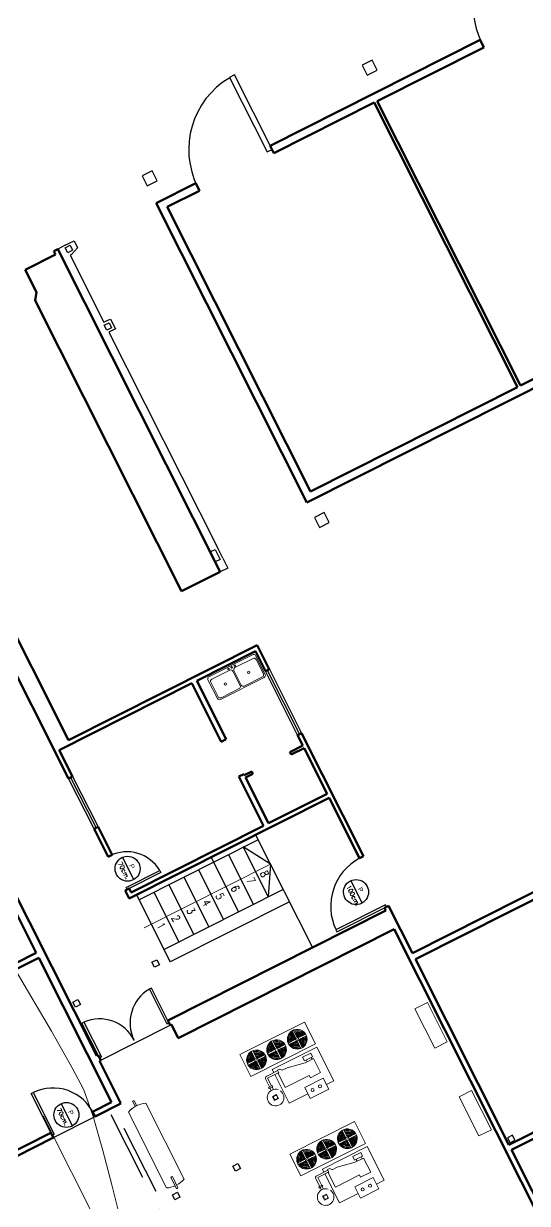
# Model space of a CAD drawing. Header units: inches. Extents: x 725.5 to 800.4, y -655.3 to -591.9.
# Drawn here: x 758.506 to 760.293, y -640.781 to -636.598 of the extents above; entities that cross this region are included whole.
import ezdxf

# ---------------------------------------------------------------- set-up
doc = ezdxf.new("R2010")
doc.units = ezdxf.units.IN
doc.header["$MEASUREMENT"] = 0
doc.linetypes.add('CONTINUA', pattern=[0])
doc.linetypes.add('HIDDEN', pattern=[0.375, 0.25, -0.125])
for name, color, linetype in [('023_MUROS_2', 7, 'Continuous'), ('A_TEXTOLOCAL', 3, 'Continuous'), ('cimentacion', 2, 'Continuous'), ('VENTANAS', 42, 'Continuous')]:
    doc.layers.add(name, color=color, linetype=linetype)
for name, color, linetype, lineweight in [('06 textos y cotas', 4, 'Continuous', 15), ('ACHUTECH', 24, 'Continuous', 18), ('muebles', 7, 'Continuous', 18)]:
    doc.layers.add(name, color=color, linetype=linetype, lineweight=lineweight)
doc.styles.add('18', font='Romans.shx', dxfattribs={"width": 0.8, "height": 18})
doc.styles.add('ROMANS', font='romans')
doc.styles.get("Standard").update_dxf_attribs({"font": 'isocp2.shx'})

# ---------------------------------------------------------------- blocks, each defined once
blk = doc.blocks.new('A$C19842F56')
at = {"layer": 'A_TEXTOLOCAL', "color": 7, "lineweight": 30}
for p, q in [((0, 0), (0, 0.1)), ((0, 0.1), (0.1, 0.1)), ((0.1, 0.1), (0.1, 0)), ((0.1, 0), (0, 0))]:
    blk.add_line(p, q, dxfattribs=at)
blk = doc.blocks.new('fre-6')
at = {"layer": 'muebles', "lineweight": 0}
for p, q in [((44.267, 66.995), (44.267, 66.52)), ((44.297, 66.965), (44.297, 66.6)), ((44.317, 67.045), (45.417, 67.045)), ((44.347, 67.015), (44.802, 67.015)), ((44.852, 66.965), (44.852, 66.6)), ((44.882, 66.965), (44.882, 66.6)), ((44.932, 67.015), (45.387, 67.015)), ((45.437, 66.965), (45.437, 66.6)), ((45.467, 66.995), (45.467, 66.52)), ((45.417, 66.47), (44.317, 66.47)), ((44.802, 66.55), (44.347, 66.55)), ((45.387, 66.55), (44.932, 66.55))]:
    blk.add_line(p, q, dxfattribs=at)
for centre, radius in [((44.575, 66.783), 0.0246), ((45.16, 66.783), 0.0246), ((44.787, 66.513), 0.0168), ((44.867, 66.513), 0.0168), ((44.947, 66.513), 0.0168)]:
    blk.add_circle(centre, radius, dxfattribs=at)
for centre, start, end in [((44.317, 66.995), 90, 180), ((44.347, 66.965), 90, 180), ((44.802, 66.965), 0, 90), ((44.932, 66.965), 90, 180), ((45.387, 66.965), 0, 90), ((45.417, 66.995), 0, 90), ((44.347, 66.6), 180, 270), ((44.802, 66.6), 270, 0), ((44.932, 66.6), 180, 270), ((45.387, 66.6), 270, 0), ((44.317, 66.52), 180, 270), ((45.417, 66.52), 270, 0)]:
    blk.add_arc(centre, 0.05, start, end, dxfattribs=at)

msp = doc.modelspace()

# ---------------------------------------------------------------- linework, layer by layer
at = {"color": 7}
for p, q in [((758.6535, -637.3842), (758.6675, -637.3771)), ((758.6675, -637.3771), (758.6851, -637.3683)), ((758.6851, -637.3683), (758.6976, -637.3929)), ((758.6535, -637.3842), (758.627, -637.3975)), ((758.676, -637.4168), (758.6711, -637.4193)), ((758.6711, -637.4193), (758.7909, -637.6571)), ((758.6976, -637.3929), (758.676, -637.4168)), ((758.7909, -637.6571), (758.805, -637.65)), ((758.805, -637.65), (758.8138, -637.6456)), ((758.8138, -637.6456), (758.8315, -637.6808)), ((758.8315, -637.6808), (758.8087, -637.6923)), ((758.8087, -637.6923), (759.1945, -638.4581)), ((759.1857, -638.4625), (759.2034, -638.4977)), ((759.2122, -638.4933), (759.1945, -638.4581)), ((759.1858, -638.5066), (759.1681, -638.4714)), ((759.2122, -638.4933), (759.2299, -638.5285)), ((759.2299, -638.5285), (759.2035, -638.5418)), ((759.4777, -639.121), (759.3588, -638.8851)), ((759.3729, -638.878), (759.4918, -639.1139)), ((758.7558, -639.4538), (758.6654, -639.2743)), ((758.6794, -639.2672), (758.7699, -639.4467)), ((759.3289, -639.4741), (759.5302, -639.8737)), ((759.3378, -639.4917), (758.9153, -639.7046)), ((758.8964, -639.6331), (758.8567, -639.5542)), ((759.1708, -639.5538), (759.1797, -639.5714)), ((759.2321, -639.5449), (759.3208, -639.721)), ((759.3818, -639.579), (759.2846, -639.5176)), ((759.285, -639.5183), (759.3736, -639.6944)), ((759.1265, -639.5981), (759.2152, -639.7742)), ((759.1793, -639.5715), (759.268, -639.7476)), ((759.3818, -639.579), (759.3733, -639.6936)), ((759.0737, -639.6247), (759.1624, -639.8008)), ((759.7065, -639.716), (759.6668, -639.637)), ((758.9681, -639.678), (759.0568, -639.854)), ((759.4265, -639.6678), (759.004, -639.8806)), ((759.0209, -639.6514), (759.1096, -639.8274)), ((758.9064, -639.687), (759.0261, -639.9246)), ((759.4486, -639.7118), (759.0261, -639.9246)), ((758.7795, -640.274), (759.0259, -640.1499)), ((758.6796, -640.5061), (758.6398, -640.4271)), ((758.6119, -640.5483), (758.7598, -640.4738))]:
    msp.add_line(p, q, dxfattribs=at)
for centre, radius, start, end in [((760.3959, -636.5362), 0.2957, 120.5617, 206.7392), ((759.3872, -637.0444), 0.2957, 120.5617, 206.7392), ((758.8728, -639.6686), 0.134, 30.1114, 116.7392), ((759.7881, -639.7284), 0.1932, 117.9083, 205.57), ((759.0215, -640.1411), 0.138, 120.015, 206.7392), ((758.775, -640.2652), 0.138, 26.7392, 113.4633), ((758.6097, -640.5328), 0.1607, 24.9816, 115.7023)]:
    msp.add_arc(centre, radius, start, end, dxfattribs=at)
for centre in [(758.8747, -639.5947), (759.6848, -639.6776), (758.6578, -640.4676)]:
    msp.add_ellipse(centre, major_axis=(0.0421, -0.0139), ratio=1, start_param=5.502992481792901, end_param=11.78617778897248, dxfattribs=at)
at = {"layer": '023_MUROS_2', "color": 7, "lineweight": 50}
for p, q in [((760.1252, -636.656), (759.3805, -637.0312)), ((760.1385, -636.6824), (760.1252, -636.656)), ((759.76, -636.8731), (760.1385, -636.6824)), ((759.3938, -637.0576), (759.7494, -636.8784)), ((759.7494, -636.8784), (760.2576, -637.8871)), ((760.2682, -637.8818), (759.76, -636.8731)), ((757.4938, -636.9488), (758.6654, -639.2743)), ((759.3805, -637.0312), (759.3938, -637.0576)), ((759.1165, -637.1642), (758.9756, -637.2352)), ((759.1298, -637.1906), (759.1165, -637.1642)), ((759.5104, -638.2967), (761.7391, -637.1739)), ((759.0154, -637.2483), (759.1298, -637.1906)), ((758.9756, -637.2352), (759.5104, -638.2967)), ((759.5235, -638.257), (759.0154, -637.2483)), ((758.6192, -637.417), (758.5118, -637.4711)), ((758.613, -637.4046), (758.627, -637.3975)), ((758.613, -637.4046), (758.6192, -637.417)), ((758.627, -637.3975), (759.2035, -638.5418)), ((758.5118, -637.4711), (758.5517, -637.5503)), ((758.5517, -637.5503), (758.5465, -637.5794)), ((760.997, -637.5146), (760.2682, -637.8818)), ((758.5465, -637.5794), (759.0662, -638.611)), ((758.014, -637.8455), (758.6658, -639.1394)), ((760.2576, -637.8871), (759.5235, -638.257)), ((759.0662, -638.611), (759.2035, -638.5418)), ((758.6658, -639.1394), (759.3348, -638.8023)), ((759.3348, -638.8023), (759.3774, -638.8868)), ((759.1201, -638.9282), (759.3278, -638.8235)), ((759.3278, -638.8235), (759.3633, -638.8939)), ((759.3633, -638.8939), (759.3774, -638.8868)), ((759.1201, -638.9282), (759.2247, -639.1359)), ((758.6324, -639.1739), (759.1025, -638.9371)), ((759.1025, -638.9371), (759.2071, -639.1448)), ((759.2071, -639.1448), (759.2247, -639.1359)), ((759.4918, -639.1139), (759.4777, -639.121)), ((759.4777, -639.121), (759.4963, -639.158)), ((759.4918, -639.1139), (759.7117, -639.5505)), ((758.6324, -639.1739), (758.6794, -639.2672)), ((759.4963, -639.158), (759.4505, -639.1811)), ((759.4505, -639.1811), (759.455, -639.1899)), ((759.5007, -639.1668), (759.455, -639.1899)), ((759.5007, -639.1668), (759.5823, -639.3288)), ((759.2692, -639.268), (759.2868, -639.2591)), ((759.2868, -639.2591), (759.2886, -639.2627)), ((759.315, -639.2494), (759.2886, -639.2627)), ((759.3194, -639.2582), (759.293, -639.2715)), ((759.315, -639.2494), (759.3194, -639.2582)), ((758.6794, -639.2672), (758.6654, -639.2743)), ((759.2692, -639.268), (759.357, -639.4423)), ((759.293, -639.2715), (759.3746, -639.4334)), ((759.5894, -639.3428), (758.88, -639.7003)), ((759.5823, -639.3288), (759.3746, -639.4334)), ((759.5894, -639.3428), (759.6976, -639.5576)), ((759.8847, -639.8938), (760.8967, -639.3839)), ((760.9074, -639.405), (759.8953, -639.9149)), ((758.7699, -639.4467), (758.7558, -639.4538)), ((758.7558, -639.4538), (758.8055, -639.5524)), ((758.7699, -639.4467), (758.8196, -639.5453)), ((759.357, -639.4423), (758.887, -639.6791)), ((758.8196, -639.5453), (758.8055, -639.5524)), ((759.7117, -639.5505), (759.6976, -639.5576)), ((758.4223, -639.6373), (758.5509, -639.8926)), ((758.4469, -639.6249), (758.7662, -640.2586)), ((758.8799, -639.665), (758.8658, -639.6721)), ((758.8658, -639.6721), (758.88, -639.7003)), ((758.8799, -639.665), (758.887, -639.6791)), ((759.0171, -640.1323), (759.7908, -639.7425)), ((759.7863, -639.7337), (759.8004, -639.7266)), ((759.7908, -639.7425), (759.7863, -639.7337)), ((759.8004, -639.7266), (759.8847, -639.8938)), ((759.8201, -639.8094), (759.0543, -640.1952)), ((761.4821, -643.1084), (759.8201, -639.8094)), ((758.5509, -639.8926), (758.1372, -640.101)), ((758.5597, -639.9102), (758.1637, -640.1097)), ((758.5597, -639.9102), (758.8178, -640.4224)), ((759.8953, -639.9149), (760.227, -640.5733)), ((760.227, -640.5733), (761.3817, -639.9916)), ((761.3905, -640.0092), (760.2359, -640.5909)), ((759.0259, -640.1499), (759.0171, -640.1323)), ((759.0303, -640.1476), (759.0259, -640.1499)), ((759.0543, -640.1952), (759.0303, -640.1476)), ((758.7662, -640.2586), (758.7706, -640.2564)), ((758.7795, -640.274), (758.7706, -640.2564)), ((758.7751, -640.2762), (758.7795, -640.274)), ((758.7751, -640.2762), (758.8514, -640.4276)), ((758.8178, -640.4224), (758.7509, -640.4562)), ((758.8514, -640.4276), (758.7598, -640.4738)), ((758.7509, -640.4562), (758.7598, -640.4738)), ((758.6119, -640.5483), (758.413, -640.6485)), ((758.6031, -640.5307), (758.4217, -640.622)), ((758.6031, -640.5307), (758.6119, -640.5483)), ((760.2359, -640.5909), (762.4549, -644.9955))]:
    msp.add_line(p, q, dxfattribs=at)
at = {"layer": '06 textos y cotas', "color": 7, "linetype": 'HIDDEN', "lineweight": -3}
for p, q in [((759.6037, -642.0299), (758.8079, -640.4495)), ((760.1562, -643.0833), (758.8255, -640.4407))]:
    msp.add_line(p, q, dxfattribs=at)
at = {"layer": 'A_TEXTOLOCAL', "color": 7, "lineweight": 30}
for p, q in [((759.7419, -636.7277), (759.7067, -636.7454)), ((759.7067, -636.7454), (759.7245, -636.7806)), ((759.7597, -636.7629), (759.7419, -636.7277)), ((759.2542, -636.7803), (759.2366, -636.7892)), ((759.2366, -636.7892), (759.3696, -637.0532)), ((759.3872, -637.0444), (759.2542, -636.7803)), ((759.7245, -636.7806), (759.7597, -636.7629)), ((759.3696, -637.0532), (759.3872, -637.0444)), ((758.9621, -637.1206), (758.9269, -637.1383)), ((758.9798, -637.1558), (758.9621, -637.1206)), ((758.9269, -637.1383), (758.9446, -637.1735)), ((758.9446, -637.1735), (758.9798, -637.1558)), ((758.6535, -637.3931), (758.6711, -637.3842)), ((758.6623, -637.4107), (758.6535, -637.3931)), ((758.68, -637.4018), (758.6623, -637.4107)), ((758.6711, -637.3842), (758.68, -637.4018)), ((758.7918, -637.6677), (758.8094, -637.6588)), ((758.8007, -637.6853), (758.7918, -637.6677)), ((758.8094, -637.6588), (758.8183, -637.6764)), ((758.8183, -637.6764), (758.8007, -637.6853)), ((759.5723, -638.3318), (759.5371, -638.3495)), ((759.59, -638.367), (759.5723, -638.3318)), ((759.5371, -638.3495), (759.5548, -638.3847)), ((759.5548, -638.3847), (759.59, -638.367)), ((759.1681, -638.4714), (759.1857, -638.4625)), ((759.2034, -638.4977), (759.1858, -638.5066)), ((759.3703, -638.8904), (759.4847, -639.1175)), ((758.6724, -639.2707), (758.7629, -639.4503)), ((758.8693, -639.6615), (758.989, -639.6012)), ((758.9926, -639.6082), (758.8728, -639.6686)), ((758.989, -639.6012), (758.9926, -639.6082)), ((758.8728, -639.6686), (758.8693, -639.6615)), ((759.7898, -639.7231), (759.6138, -639.8118)), ((759.7934, -639.7301), (759.7898, -639.7231)), ((759.6173, -639.8188), (759.7934, -639.7301)), ((759.6138, -639.8118), (759.6173, -639.8188)), ((758.9609, -639.9266), (758.9785, -639.9177)), ((758.9698, -639.9442), (758.9609, -639.9266)), ((758.9785, -639.9177), (758.9874, -639.9353)), ((758.9874, -639.9353), (758.9698, -639.9442)), ((758.9594, -640.0178), (758.9524, -640.0214)), ((759.0215, -640.1411), (758.9594, -640.0178)), ((758.681, -640.0676), (758.6986, -640.0587)), ((758.6986, -640.0587), (758.7075, -640.0763)), ((758.9524, -640.0214), (759.0145, -640.1446)), ((758.6899, -640.0852), (758.681, -640.0676)), ((758.7075, -640.0763), (758.6899, -640.0852)), ((758.713, -640.142), (758.72, -640.1384)), ((758.775, -640.2652), (758.713, -640.142)), ((758.72, -640.1384), (758.7821, -640.2617)), ((759.0145, -640.1446), (759.0215, -640.1411)), ((758.7821, -640.2617), (758.775, -640.2652)), ((758.533, -640.3916), (758.54, -640.388)), ((758.6075, -640.5395), (758.533, -640.3916)), ((758.54, -640.388), (758.6145, -640.5359)), ((758.6145, -640.5359), (758.6075, -640.5395)), ((760.2396, -640.5397), (760.222, -640.5486)), ((760.222, -640.5486), (760.2309, -640.5662)), ((760.2309, -640.5662), (760.2485, -640.5573)), ((760.2485, -640.5573), (760.2396, -640.5397)), ((759.0339, -640.7507), (759.0515, -640.7418)), ((759.0603, -640.7594), (759.0427, -640.7683)), ((759.0515, -640.7418), (759.0603, -640.7594))]:
    msp.add_line(p, q, dxfattribs=at)
at = {"layer": 'ACHUTECH', "color": 7, "linetype": 'CONTINUA', "lineweight": 13, "ltscale": 500}
for p, q in [((759.3818, -639.579), (758.9337, -639.8048)), ((759.8938, -640.0917), (759.9378, -640.0695)), ((759.9638, -640.2307), (759.8938, -640.0917)), ((759.9378, -640.0695), (760.0078, -640.2086)), ((759.2728, -640.2538), (759.5016, -640.1385)), ((759.5016, -640.1385), (759.5407, -640.216)), ((759.4714, -640.1967), (759.4578, -640.1697)), ((759.4767, -640.1941), (759.4631, -640.167)), ((759.5064, -640.1814), (759.4796, -640.1949)), ((759.3118, -640.3312), (759.5407, -640.216)), ((759.398, -640.2337), (759.3844, -640.2067)), ((759.5462, -640.227), (759.3878, -640.3068)), ((759.4033, -640.231), (759.3897, -640.204)), ((759.433, -640.2184), (759.4062, -640.2319)), ((759.4356, -640.2237), (759.4089, -640.2372)), ((759.4708, -640.1994), (759.444, -640.2128)), ((759.4735, -640.2046), (759.4468, -640.2181)), ((759.4699, -640.1975), (759.4787, -640.1931)), ((759.4743, -640.2063), (759.4699, -640.1975)), ((759.4831, -640.2019), (759.4743, -640.2063)), ((759.4894, -640.2319), (759.4761, -640.2054)), ((759.4787, -640.1931), (759.4831, -640.2019)), ((759.4947, -640.2293), (759.4813, -640.2028)), ((759.509, -640.1867), (759.4823, -640.2002)), ((759.6065, -640.3467), (759.5462, -640.227)), ((759.5559, -640.1945), (759.5559, -640.1945)), ((760.0078, -640.2086), (759.9638, -640.2307)), ((759.3118, -640.3312), (759.2728, -640.2538)), ((759.3269, -640.2695), (759.3133, -640.2426)), ((759.3322, -640.2669), (759.3185, -640.2399)), ((759.3253, -640.2703), (759.3341, -640.2659)), ((759.3341, -640.2659), (759.3386, -640.2747)), ((759.3618, -640.2543), (759.3351, -640.2677)), ((759.3644, -640.2596), (759.3377, -640.273)), ((759.3974, -640.2363), (759.3707, -640.2498)), ((759.4001, -640.2416), (759.3734, -640.2551)), ((759.3965, -640.2345), (759.4053, -640.23)), ((759.4009, -640.2433), (759.3965, -640.2345)), ((759.4097, -640.2388), (759.4009, -640.2433)), ((759.416, -640.2689), (759.4027, -640.2424)), ((759.4053, -640.23), (759.4097, -640.2388)), ((759.4213, -640.2662), (759.408, -640.2397)), ((759.4956, -640.2629), (759.5242, -640.2485)), ((759.502, -640.2756), (759.4956, -640.2629)), ((759.5306, -640.2612), (759.502, -640.2756)), ((759.5042, -640.283), (759.5342, -640.2679)), ((759.5242, -640.2485), (759.5306, -640.2612)), ((759.5257, -640.2636), (759.5291, -640.2704)), ((759.5593, -640.3177), (759.5342, -640.2679)), ((759.3263, -640.2722), (759.2995, -640.2857)), ((759.3289, -640.2775), (759.3022, -640.2909)), ((759.3298, -640.2791), (759.3253, -640.2703)), ((759.3386, -640.2747), (759.3298, -640.2791)), ((759.3449, -640.3047), (759.3315, -640.2782)), ((759.3501, -640.3021), (759.3368, -640.2756)), ((759.4074, -640.3107), (759.3681, -640.3305)), ((759.3878, -640.3068), (759.3933, -640.3178)), ((759.4066, -640.3091), (759.4141, -640.3053)), ((759.4112, -640.3183), (759.4066, -640.3091)), ((759.4141, -640.3053), (759.4224, -640.3095)), ((759.4224, -640.3095), (759.4402, -640.3005)), ((759.4402, -640.3005), (759.5042, -640.283)), ((759.508, -640.2725), (759.5114, -640.2793)), ((759.3783, -640.3686), (759.3648, -640.3419)), ((759.3715, -640.3371), (759.4107, -640.3173)), ((759.3855, -640.3649), (759.3715, -640.3371)), ((759.3966, -640.3244), (759.4481, -640.4265)), ((759.4083, -640.3198), (759.4112, -640.3183)), ((759.4083, -640.3198), (759.434, -640.3707)), ((759.434, -640.3707), (759.5191, -640.3278)), ((759.568, -640.3372), (759.5028, -640.37)), ((759.5191, -640.3278), (759.5231, -640.3359)), ((759.5231, -640.3359), (759.5593, -640.3177)), ((759.568, -640.3372), (759.588, -640.3769)), ((759.5796, -640.3603), (759.6065, -640.3467)), ((759.3879, -640.3638), (759.3747, -640.3704)), ((759.3747, -640.3704), (759.3768, -640.3744)), ((759.3768, -640.3744), (759.3803, -640.3726)), ((759.3875, -640.369), (759.3803, -640.3726)), ((759.3803, -640.3726), (759.3845, -640.3808)), ((759.3875, -640.369), (759.3899, -640.3677)), ((759.3919, -640.3777), (759.3875, -640.369)), ((759.3899, -640.3677), (759.3879, -640.3638)), ((759.4481, -640.4265), (759.5145, -640.3931)), ((759.5028, -640.37), (759.5228, -640.4097)), ((759.588, -640.3769), (759.5228, -640.4097)), ((760.0507, -640.4033), (760.0947, -640.3811)), ((760.0947, -640.3811), (760.1648, -640.5202)), ((758.8929, -640.4206), (758.9016, -640.4378)), ((758.8982, -640.4179), (758.9071, -640.4356)), ((758.9393, -640.4264), (759.075, -640.6957)), ((759.403, -640.3957), (759.3886, -640.403)), ((759.3886, -640.403), (759.3957, -640.417)), ((759.3957, -640.417), (759.4101, -640.4098)), ((759.4101, -640.4098), (759.403, -640.3957)), ((760.1208, -640.5423), (760.0507, -640.4033)), ((759.6469, -642.5982), (758.5751, -640.4707)), ((759.0133, -640.7266), (758.8778, -640.4575)), ((759.4505, -640.6065), (759.6793, -640.4912)), ((759.6544, -640.5467), (759.6408, -640.5197)), ((759.6793, -640.4912), (759.7183, -640.5686)), ((760.1648, -640.5202), (760.1208, -640.5423)), ((759.5757, -640.5864), (759.5621, -640.5594)), ((759.581, -640.5837), (759.5674, -640.5567)), ((759.6485, -640.552), (759.6217, -640.5655)), ((759.6512, -640.5573), (759.6244, -640.5708)), ((759.6491, -640.5494), (759.6355, -640.5224)), ((759.6476, -640.5502), (759.6564, -640.5457)), ((759.652, -640.559), (759.6476, -640.5502)), ((759.6608, -640.5545), (759.652, -640.559)), ((759.6671, -640.5846), (759.6537, -640.5581)), ((759.6564, -640.5457), (759.6608, -640.5545)), ((759.6841, -640.5341), (759.6573, -640.5476)), ((759.6724, -640.5819), (759.659, -640.5554)), ((759.6867, -640.5394), (759.66, -640.5529)), ((759.7336, -640.5471), (759.7336, -640.5471)), ((759.4895, -640.6839), (759.7183, -640.5686)), ((759.5046, -640.6222), (759.491, -640.5952)), ((759.5098, -640.6196), (759.4962, -640.5925)), ((759.5751, -640.589), (759.5483, -640.6025)), ((759.5778, -640.5943), (759.5511, -640.6077)), ((759.7239, -640.5797), (759.5655, -640.6595)), ((759.5742, -640.5871), (759.583, -640.5827)), ((759.5786, -640.5959), (759.5742, -640.5871)), ((759.5874, -640.5915), (759.5786, -640.5959)), ((759.5937, -640.6216), (759.5804, -640.5951)), ((759.583, -640.5827), (759.5874, -640.5915)), ((759.6107, -640.5711), (759.5839, -640.5846)), ((759.599, -640.6189), (759.5856, -640.5924)), ((759.6133, -640.5764), (759.5866, -640.5898)), ((759.6733, -640.6156), (759.7019, -640.6012)), ((759.7019, -640.6012), (759.7082, -640.6138)), ((759.7842, -640.6994), (759.7239, -640.5797)), ((760.2359, -640.5909), (760.2676, -640.6539)), ((759.4895, -640.6839), (759.4505, -640.6065)), ((759.5039, -640.6248), (759.4772, -640.6383)), ((759.5066, -640.6301), (759.4799, -640.6436)), ((759.503, -640.623), (759.5118, -640.6186)), ((759.5074, -640.6318), (759.503, -640.623)), ((759.5162, -640.6274), (759.5074, -640.6318)), ((759.5225, -640.6574), (759.5092, -640.6309)), ((759.5118, -640.6186), (759.5162, -640.6274)), ((759.5395, -640.6069), (759.5127, -640.6204)), ((759.5278, -640.6548), (759.5145, -640.6283)), ((759.5421, -640.6122), (759.5154, -640.6257)), ((759.6179, -640.6531), (759.6819, -640.6356)), ((759.6797, -640.6282), (759.6733, -640.6156)), ((759.7082, -640.6138), (759.6797, -640.6282)), ((759.6819, -640.6356), (759.7118, -640.6205)), ((759.6857, -640.6252), (759.6891, -640.632)), ((759.7034, -640.6163), (759.7068, -640.6231)), ((759.737, -640.6704), (759.7118, -640.6205)), ((759.0336, -640.6866), (759.0534, -640.726)), ((759.5851, -640.6634), (759.5458, -640.6832)), ((759.5492, -640.6898), (759.5884, -640.67)), ((759.5655, -640.6595), (759.571, -640.6705)), ((759.5743, -640.6771), (759.6258, -640.7792)), ((759.5842, -640.6618), (759.5918, -640.658)), ((759.5889, -640.671), (759.5842, -640.6618)), ((759.586, -640.6725), (759.5889, -640.671)), ((759.586, -640.6725), (759.6117, -640.7234)), ((759.5918, -640.658), (759.6, -640.6621)), ((759.6, -640.6621), (759.6179, -640.6531)), ((759.6117, -640.7234), (759.6967, -640.6805)), ((759.6967, -640.6805), (759.7008, -640.6886)), ((759.7008, -640.6886), (759.737, -640.6704)), ((759.0481, -640.7286), (759.0283, -640.6893)), ((759.0492, -640.7163), (759.0487, -640.7166)), ((759.556, -640.7213), (759.5425, -640.6946)), ((759.5632, -640.7176), (759.5492, -640.6898)), ((759.5656, -640.7164), (759.5524, -640.7231)), ((759.5524, -640.7231), (759.5544, -640.727)), ((759.5544, -640.727), (759.558, -640.7252)), ((759.5652, -640.7216), (759.558, -640.7252)), ((759.558, -640.7252), (759.5621, -640.7335)), ((759.5652, -640.7216), (759.5676, -640.7204)), ((759.5696, -640.7304), (759.5652, -640.7216)), ((759.5676, -640.7204), (759.5656, -640.7164)), ((759.7456, -640.6899), (759.6805, -640.7227)), ((759.6805, -640.7227), (759.7005, -640.7624)), ((759.7656, -640.7296), (759.7005, -640.7624)), ((759.7456, -640.6899), (759.7656, -640.7296)), ((759.7573, -640.713), (759.7842, -640.6994)), ((759.5807, -640.7484), (759.5663, -640.7556)), ((759.5663, -640.7556), (759.5734, -640.7697)), ((759.5734, -640.7697), (759.5878, -640.7625)), ((759.5878, -640.7625), (759.5807, -640.7484)), ((759.6258, -640.7792), (759.6921, -640.7458))]:
    msp.add_line(p, q, dxfattribs=at)
at = {"layer": 'ACHUTECH', "color": 7, "linetype": 'CONTINUA', "lineweight": 13, "ltscale": 500, "elevation": 6.3078}
msp.add_lwpolyline([(758.8429, -640.8105), (758.8191, -640.7154), (758.7874, -640.5944), (758.7524, -640.4735), (758.7191, -640.379), (758.6788, -640.3009), (758.6046, -640.1703), (758.5085, -640.0063), (758.4026, -639.828)], dxfattribs=at)
at = {"layer": 'ACHUTECH', "color": 7, "linetype": 'CONTINUA', "lineweight": 13, "ltscale": 500}
for centre, radius in [((759.4761, -640.1999), 0.00034), ((759.4027, -640.2369), 0.00034), ((759.3316, -640.2727), 0.00034), ((759.5306, -640.3795), 0.00532), ((759.5569, -640.3662), 0.00532), ((759.3996, -640.4062), 0.00709), ((759.6538, -640.5526), 0.00034), ((759.5804, -640.5896), 0.00034), ((759.5092, -640.6254), 0.00034), ((759.7082, -640.7321), 0.00532), ((759.7346, -640.7189), 0.00532), ((759.5772, -640.7589), 0.00709)]:
    msp.add_circle(centre, radius, dxfattribs=at)
for centre, radius, start, end in [((759.4764, -640.1994), 0.035, 121.9903, 202.526), ((759.4763, -640.1996), 0.032, 122.2028, 201.8582), ((759.4761, -640.1999), 0.0286, 122.2504, 200.9642), ((759.4761, -640.1999), 0.0252, 122.9915, 200.1874), ((759.4761, -640.1999), 0.0227, 123.6849, 199.4604), ((759.4761, -640.1999), 0.0203, 124.4962, 198.6098), ((759.4764, -640.1994), 0.035, 21.2599, 121.9903), ((759.4761, -640.1999), 0.0176, 125.7371, 197.3083), ((759.4763, -640.1996), 0.032, 31.6201, 111.6129), ((759.4761, -640.1999), 0.0286, 32.5141, 110.3761), ((759.4761, -640.1999), 0.0252, 33.2909, 109.5195), ((759.4761, -640.1999), 0.0227, 34.0179, 108.7175), ((759.4761, -640.1999), 0.0203, 34.8685, 107.7787), ((759.4761, -640.1999), 0.0176, 36.17, 106.3415), ((759.4761, -640.1999), 0.0141, 38.5011, 103.7644), ((759.403, -640.2364), 0.035, 121.9903, 202.526), ((759.4029, -640.2366), 0.032, 122.2028, 201.8582), ((759.4027, -640.2369), 0.0286, 122.2504, 200.9642), ((759.4027, -640.2369), 0.0252, 122.9915, 200.1874), ((759.4027, -640.2369), 0.0227, 123.6849, 199.4604), ((759.4027, -640.2369), 0.0203, 124.4962, 198.6098), ((759.403, -640.2364), 0.035, 21.2599, 121.9903), ((759.4027, -640.2369), 0.0176, 125.7371, 197.3083), ((759.4027, -640.2369), 0.0141, 127.9586, 194.9772), ((759.4029, -640.2366), 0.032, 31.6201, 111.6129), ((759.4027, -640.2369), 0.0115, 130.4935, 192.315), ((759.4027, -640.2369), 0.0286, 32.5141, 110.3761), ((759.4027, -640.2369), 0.0252, 33.2909, 109.5195), ((759.4027, -640.2369), 0.0227, 34.0179, 108.7175), ((759.4027, -640.2369), 0.0203, 34.8685, 107.7787), ((759.4027, -640.2369), 0.0176, 36.17, 106.3415), ((759.4027, -640.2369), 0.0141, 38.5011, 103.7644), ((759.4027, -640.2369), 0.0115, 41.1633, 100.815), ((759.4027, -640.2369), 0.00917, 45.0097, 96.5388), ((759.403, -640.2364), 0.035, 291.8586, 21.2599), ((759.4027, -640.2369), 0.0286, 303.5572, 20.6401), ((759.4029, -640.2366), 0.032, 302.2704, 21.0299), ((759.4764, -640.1994), 0.035, 202.526, 291.8586), ((759.4763, -640.1996), 0.032, 212.4484, 291.6804), ((759.4761, -640.1999), 0.0286, 212.8382, 291.6818), ((759.4761, -640.1999), 0.0252, 213.659, 291.0022), ((759.4761, -640.1999), 0.0227, 214.4273, 290.3663), ((759.4761, -640.1999), 0.0203, 215.3264, 289.6227), ((759.4761, -640.1999), 0.0141, 127.9586, 194.9772), ((759.4761, -640.1999), 0.0176, 216.7026, 288.4856), ((759.4761, -640.1999), 0.0115, 130.4935, 192.315), ((759.4761, -640.1999), 0.0141, 219.169, 286.4517), ((759.4761, -640.1999), 0.00917, 134.1508, 188.4686), ((759.4761, -640.1999), 0.0115, 221.9889, 284.1339), ((759.4761, -640.1999), 0.00917, 226.0708, 280.7975), ((759.4761, -640.1999), 0.0115, 41.1633, 100.815), ((759.4761, -640.1999), 0.00917, 45.0097, 96.5388), ((759.4761, -640.1999), 0.00917, 318.4474, 7.4076), ((759.4761, -640.1999), 0.0115, 313.8303, 11.4894), ((759.4761, -640.1999), 0.0141, 310.6554, 14.3093), ((759.4761, -640.1999), 0.0176, 307.886, 16.7757), ((759.4761, -640.1999), 0.0203, 306.3432, 18.1519), ((759.4761, -640.1999), 0.0227, 305.336, 19.051), ((759.4764, -640.1994), 0.035, 291.8586, 21.2599), ((759.4761, -640.1999), 0.0252, 304.4757, 19.8193), ((759.4761, -640.1999), 0.0286, 303.5572, 20.6401), ((759.4763, -640.1996), 0.032, 302.2704, 21.0299), ((759.3318, -640.2723), 0.035, 121.9903, 202.526), ((759.3318, -640.2725), 0.032, 122.2028, 201.8582), ((759.3316, -640.2727), 0.0286, 122.2504, 200.9642), ((759.3316, -640.2727), 0.0252, 122.9915, 200.1874), ((759.3316, -640.2727), 0.0227, 123.6849, 199.4604), ((759.3316, -640.2727), 0.0203, 124.4962, 198.6098), ((759.3318, -640.2723), 0.035, 21.2599, 121.9903), ((759.3316, -640.2727), 0.0176, 125.7371, 197.3083), ((759.3316, -640.2727), 0.0141, 127.9586, 194.9772), ((759.3318, -640.2725), 0.032, 31.6201, 111.6129), ((759.3316, -640.2727), 0.0115, 130.4935, 192.315), ((759.3316, -640.2727), 0.0286, 32.5141, 110.3761), ((759.3316, -640.2727), 0.00917, 134.1508, 188.4686), ((759.3316, -640.2727), 0.0252, 33.2909, 109.5195), ((759.3316, -640.2727), 0.0227, 34.0179, 108.7175), ((759.3316, -640.2727), 0.0203, 34.8685, 107.7787), ((759.3316, -640.2727), 0.0176, 36.17, 106.3415), ((759.3316, -640.2727), 0.0141, 38.5011, 103.7644), ((759.3316, -640.2727), 0.0115, 41.1633, 100.815), ((759.3316, -640.2727), 0.00917, 45.0097, 96.5388), ((759.3316, -640.2727), 0.0141, 310.6554, 14.3093), ((759.3316, -640.2727), 0.0176, 307.886, 16.7757), ((759.3316, -640.2727), 0.0203, 306.3432, 18.1519), ((759.3316, -640.2727), 0.0227, 305.336, 19.051), ((759.3318, -640.2723), 0.035, 291.8586, 21.2599), ((759.3316, -640.2727), 0.0252, 304.4757, 19.8193), ((759.3316, -640.2727), 0.0286, 303.5572, 20.6401), ((759.3318, -640.2725), 0.032, 302.2704, 21.0299), ((759.403, -640.2364), 0.035, 202.526, 291.8586), ((759.4029, -640.2366), 0.032, 212.4484, 291.6804), ((759.4027, -640.2369), 0.0286, 212.8382, 291.6818), ((759.4027, -640.2369), 0.0252, 213.659, 291.0022), ((759.4027, -640.2369), 0.0227, 214.4273, 290.3663), ((759.4027, -640.2369), 0.0203, 215.3264, 289.6227), ((759.4027, -640.2369), 0.0176, 216.7026, 288.4856), ((759.4027, -640.2369), 0.0141, 219.169, 286.4517), ((759.4027, -640.2369), 0.00917, 134.1508, 188.4686), ((759.4027, -640.2369), 0.0115, 221.9889, 284.1339), ((759.4027, -640.2369), 0.00917, 226.0708, 280.7975), ((759.4027, -640.2369), 0.00917, 318.4474, 7.4076), ((759.4027, -640.2369), 0.0115, 313.8303, 11.4894), ((759.4027, -640.2369), 0.0141, 310.6554, 14.3093), ((759.4027, -640.2369), 0.0176, 307.886, 16.7757), ((759.4027, -640.2369), 0.0203, 306.3432, 18.1519), ((759.4027, -640.2369), 0.0227, 305.336, 19.051), ((759.4027, -640.2369), 0.0252, 304.4757, 19.8193), ((759.3318, -640.2723), 0.035, 202.526, 291.8586), ((759.3318, -640.2725), 0.032, 212.4484, 291.6804), ((759.3316, -640.2727), 0.0286, 212.8382, 291.6818), ((759.3316, -640.2727), 0.0252, 213.659, 291.0022), ((759.3316, -640.2727), 0.0227, 214.4273, 290.3663), ((759.3316, -640.2727), 0.0203, 215.3264, 289.6227), ((759.3316, -640.2727), 0.0176, 216.7026, 288.4856), ((759.3316, -640.2727), 0.0141, 219.169, 286.4517), ((759.3316, -640.2727), 0.0115, 221.9889, 284.1339), ((759.3316, -640.2727), 0.00917, 226.0708, 280.7975), ((759.3316, -640.2727), 0.00917, 318.4474, 7.4076), ((759.3316, -640.2727), 0.0115, 313.8303, 11.4894), ((759.371, -640.3375), 0.00754, 112.2616, 215.7861), ((759.3996, -640.4062), 0.0295, 72.278, 55.0714), ((758.9458, -640.5155), 0.0894, 94.1411, 139.5421), ((758.8968, -640.4217), 0.00405, 69.7956, 163.6827), ((759.654, -640.5521), 0.035, 21.2599, 121.9903), ((759.654, -640.5523), 0.032, 31.6201, 111.6129), ((759.5807, -640.5891), 0.035, 121.9903, 202.526), ((759.5806, -640.5893), 0.032, 122.2028, 201.8582), ((759.5807, -640.5891), 0.035, 21.2599, 121.9903), ((759.5806, -640.5893), 0.032, 31.6201, 111.6129), ((759.5804, -640.5896), 0.0286, 32.5141, 110.3761), ((759.654, -640.5521), 0.035, 121.9903, 202.526), ((759.654, -640.5523), 0.032, 122.2028, 201.8582), ((759.6538, -640.5526), 0.0286, 122.2504, 200.9642), ((759.6538, -640.5526), 0.0252, 122.9915, 200.1874), ((759.6538, -640.5526), 0.0227, 123.6849, 199.4604), ((759.6538, -640.5526), 0.0203, 124.4962, 198.6098), ((759.6538, -640.5526), 0.0176, 125.7371, 197.3083), ((759.6538, -640.5526), 0.0141, 127.9586, 194.9772), ((759.6538, -640.5526), 0.0115, 130.4935, 192.315), ((759.6538, -640.5526), 0.0141, 219.169, 286.4517), ((759.6538, -640.5526), 0.0286, 32.5141, 110.3761), ((759.6538, -640.5526), 0.00917, 134.1508, 188.4686), ((759.6538, -640.5526), 0.0115, 221.9889, 284.1339), ((759.6538, -640.5526), 0.0252, 33.2909, 109.5195), ((759.6538, -640.5526), 0.0227, 34.0179, 108.7175), ((759.6538, -640.5526), 0.00917, 226.0708, 280.7975), ((759.6538, -640.5526), 0.0203, 34.8685, 107.7787), ((759.6538, -640.5526), 0.0176, 36.17, 106.3415), ((759.6538, -640.5526), 0.0141, 38.5011, 103.7644), ((759.6538, -640.5526), 0.0115, 41.1633, 100.815), ((759.6538, -640.5526), 0.00917, 45.0097, 96.5388), ((759.6538, -640.5526), 0.00917, 318.4474, 7.4076), ((759.6538, -640.5526), 0.0115, 313.8303, 11.4894), ((759.6538, -640.5526), 0.0141, 310.6554, 14.3093), ((759.6538, -640.5526), 0.0176, 307.886, 16.7757), ((759.6538, -640.5526), 0.0203, 306.3432, 18.1519), ((759.6538, -640.5526), 0.0227, 305.336, 19.051), ((759.654, -640.5521), 0.035, 291.8586, 21.2599), ((759.6538, -640.5526), 0.0252, 304.4757, 19.8193), ((759.6538, -640.5526), 0.0286, 303.5572, 20.6401), ((759.654, -640.5523), 0.032, 302.2704, 21.0299), ((759.5095, -640.6249), 0.035, 121.9903, 202.526), ((759.5094, -640.6251), 0.032, 122.2028, 201.8582), ((759.5092, -640.6254), 0.0286, 122.2504, 200.9642), ((759.5092, -640.6254), 0.0252, 122.9915, 200.1874), ((759.5095, -640.6249), 0.035, 21.2599, 121.9903), ((759.5094, -640.6251), 0.032, 31.6201, 111.6129), ((759.5092, -640.6254), 0.0286, 32.5141, 110.3761), ((759.5092, -640.6254), 0.0252, 33.2909, 109.5195), ((759.5092, -640.6254), 0.0227, 34.0179, 108.7175), ((759.5807, -640.5891), 0.035, 202.526, 291.8586), ((759.5804, -640.5896), 0.0286, 122.2504, 200.9642), ((759.5804, -640.5896), 0.0252, 122.9915, 200.1874), ((759.5804, -640.5896), 0.0227, 123.6849, 199.4604), ((759.5804, -640.5896), 0.0252, 213.659, 291.0022), ((759.5804, -640.5896), 0.0203, 124.4962, 198.6098), ((759.5804, -640.5896), 0.0227, 214.4273, 290.3663), ((759.5804, -640.5896), 0.0176, 125.7371, 197.3083), ((759.5804, -640.5896), 0.0203, 215.3264, 289.6227), ((759.5804, -640.5896), 0.0141, 127.9586, 194.9772), ((759.5804, -640.5896), 0.0176, 216.7026, 288.4856), ((759.5804, -640.5896), 0.0115, 130.4935, 192.315), ((759.5804, -640.5896), 0.0141, 219.169, 286.4517), ((759.5804, -640.5896), 0.00917, 134.1508, 188.4686), ((759.5804, -640.5896), 0.0115, 221.9889, 284.1339), ((759.5804, -640.5896), 0.0252, 33.2909, 109.5195), ((759.5804, -640.5896), 0.0227, 34.0179, 108.7175), ((759.5804, -640.5896), 0.00917, 226.0708, 280.7975), ((759.5804, -640.5896), 0.0203, 34.8685, 107.7787), ((759.5804, -640.5896), 0.0176, 36.17, 106.3415), ((759.5804, -640.5896), 0.0141, 38.5011, 103.7644), ((759.5804, -640.5896), 0.0115, 41.1633, 100.815), ((759.5804, -640.5896), 0.00917, 45.0097, 96.5388), ((759.5804, -640.5896), 0.00917, 318.4474, 7.4076), ((759.5804, -640.5896), 0.0115, 313.8303, 11.4894), ((759.5804, -640.5896), 0.0141, 310.6554, 14.3093), ((759.5804, -640.5896), 0.0176, 307.886, 16.7757), ((759.5804, -640.5896), 0.0203, 306.3432, 18.1519), ((759.5804, -640.5896), 0.0227, 305.336, 19.051), ((759.5807, -640.5891), 0.035, 291.8586, 21.2599), ((759.5804, -640.5896), 0.0252, 304.4757, 19.8193), ((759.5804, -640.5896), 0.0286, 303.5572, 20.6401), ((759.5806, -640.5893), 0.032, 302.2704, 21.0299), ((759.654, -640.5521), 0.035, 202.526, 291.8586), ((759.654, -640.5523), 0.032, 212.4484, 291.6804), ((759.6538, -640.5526), 0.0286, 212.8382, 291.6818), ((759.6538, -640.5526), 0.0252, 213.659, 291.0022), ((759.6538, -640.5526), 0.0227, 214.4273, 290.3663), ((759.6538, -640.5526), 0.0203, 215.3264, 289.6227), ((759.6538, -640.5526), 0.0176, 216.7026, 288.4856), ((759.5095, -640.6249), 0.035, 202.526, 291.8586), ((759.5094, -640.6251), 0.032, 212.4484, 291.6804), ((759.5092, -640.6254), 0.0286, 212.8382, 291.6818), ((759.5092, -640.6254), 0.0227, 123.6849, 199.4604), ((759.5092, -640.6254), 0.0252, 213.659, 291.0022), ((759.5092, -640.6254), 0.0203, 124.4962, 198.6098), ((759.5092, -640.6254), 0.0227, 214.4273, 290.3663), ((759.5092, -640.6254), 0.0176, 125.7371, 197.3083), ((759.5092, -640.6254), 0.0203, 215.3264, 289.6227), ((759.5092, -640.6254), 0.0141, 127.9586, 194.9772), ((759.5092, -640.6254), 0.0176, 216.7026, 288.4856), ((759.5092, -640.6254), 0.0115, 130.4935, 192.315), ((759.5092, -640.6254), 0.0141, 219.169, 286.4517), ((759.5092, -640.6254), 0.00917, 134.1508, 188.4686), ((759.5092, -640.6254), 0.0115, 221.9889, 284.1339), ((759.5092, -640.6254), 0.00917, 226.0708, 280.7975), ((759.5092, -640.6254), 0.0203, 34.8685, 107.7787), ((759.5092, -640.6254), 0.0176, 36.17, 106.3415), ((759.5092, -640.6254), 0.0141, 38.5011, 103.7644), ((759.5092, -640.6254), 0.0115, 41.1633, 100.815), ((759.5092, -640.6254), 0.00917, 45.0097, 96.5388), ((759.5092, -640.6254), 0.00917, 318.4474, 7.4076), ((759.5092, -640.6254), 0.0115, 313.8303, 11.4894), ((759.5092, -640.6254), 0.0141, 310.6554, 14.3093), ((759.5092, -640.6254), 0.0176, 307.886, 16.7757), ((759.5092, -640.6254), 0.0203, 306.3432, 18.1519), ((759.5092, -640.6254), 0.0227, 305.336, 19.051), ((759.5095, -640.6249), 0.035, 291.8586, 21.2599), ((759.5092, -640.6254), 0.0252, 304.4757, 19.8193), ((759.5092, -640.6254), 0.0286, 303.5572, 20.6401), ((759.5094, -640.6251), 0.032, 302.2704, 21.0299), ((759.5806, -640.5893), 0.032, 212.4484, 291.6804), ((759.5804, -640.5896), 0.0286, 212.8382, 291.6818), ((759.0326, -640.6912), 0.00474, 78.1233, 155.3551), ((759.5486, -640.6902), 0.00754, 112.2616, 215.7861), ((759.0072, -640.6374), 0.0894, 273.9363, 293.8621), ((759.0494, -640.7246), 0.00423, 252.4158, 341.0625), ((759.0072, -640.6374), 0.0894, 297.6538, 319.3372), ((759.5772, -640.7589), 0.0295, 72.278, 55.0714)]:
    msp.add_arc(centre, radius, start, end, dxfattribs=at)

# ---------------------------------------------------------------- block references
at = {"xscale": 0.1576960000000001, "yscale": 0.1576960000000001, "zscale": 0.1576960000000001, "rotation": 206.7391599679698}
msp.add_blockref('fre-6', (760.8433, -626.3302), dxfattribs=at)
at = {"layer": 'ACHUTECH', "color": 7, "linetype": 'CONTINUA', "lineweight": 13, "ltscale": 500, "xscale": 0.1971200000000001, "yscale": 0.1971200000000001, "zscale": 0.1971200000000001, "rotation": 296.7391599679697}
for p in [(759.2483, -640.6492), (759.0339, -640.7507)]:
    msp.add_blockref('A$C19842F56', p, dxfattribs=at)

# ---------------------------------------------------------------- texts
at = {"color": 7, "lineweight": 30, "char_height": 0.016765, "width": 1.723511, "attachment_point": 3, "rotation": 296.7392}
for insert in [(758.9016, -639.5892), (759.7117, -639.6721), (758.6848, -640.4622)]:
    msp.add_mtext('{\\Figes1003|c0;P }', dxfattribs=dict(at, insert=insert))
at = {"layer": 'cimentacion', "color": 7, "lineweight": 18, "ltscale": 0.3, "style": 'ROMANS', "width": 0.995455}
for s, p in [('70cm.', (758.84, -639.5755)), ('100cm.', (759.6501, -639.6583)), ('70cm.', (758.6231, -640.4484))]:
    msp.add_text(s, height=0.01561, rotation=296.7392, dxfattribs=at).set_placement(p)
at = {"layer": 'VENTANAS', "color": 7, "linetype": 'Continuous', "style": '18', "width": 0.8}
for s, p in [('7', (759.2957, -639.6345)), ('8', (759.3432, -639.6106)), ('5', (759.1851, -639.6903)), ('6', (759.2393, -639.6629)), ('4', (759.1377, -639.7141)), ('2', (759.0297, -639.7685)), ('3', (759.0825, -639.7419)), ('1', (758.9769, -639.7951))]:
    msp.add_text(s, height=0.0284, rotation=296.7392, dxfattribs=at).set_placement(p)

doc.saveas('drawing.dxf')
